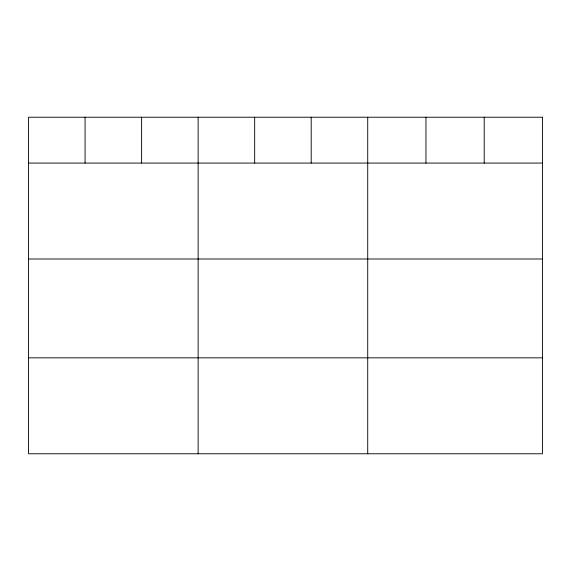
<?xml version="1.0" encoding="UTF-8"?>
<svg xmlns="http://www.w3.org/2000/svg" width="571" height="571" viewBox="0 0 571 571"><rect width="100%" height="100%" fill="white"/><g stroke="black" fill="none" stroke-linecap="round" stroke-linejoin="round"><path stroke-width="0.86" d="M28.55 163.07L542.45 163.07M28.55 258.998L542.45 258.998M28.55 357.839L542.45 357.839M484.208 117.226L484.208 163.07M425.966 117.226L425.966 163.07M367.724 117.226L367.724 453.774M311.195 117.226L311.195 163.07M254.666 117.226L254.666 163.07M198.137 117.226L198.137 453.774M141.608 117.226L141.608 163.07M85.079 117.226L85.079 163.07M542.45 117.226L28.55 117.226L28.55 453.774L542.45 453.774L542.45 117.226"/></g></svg>
